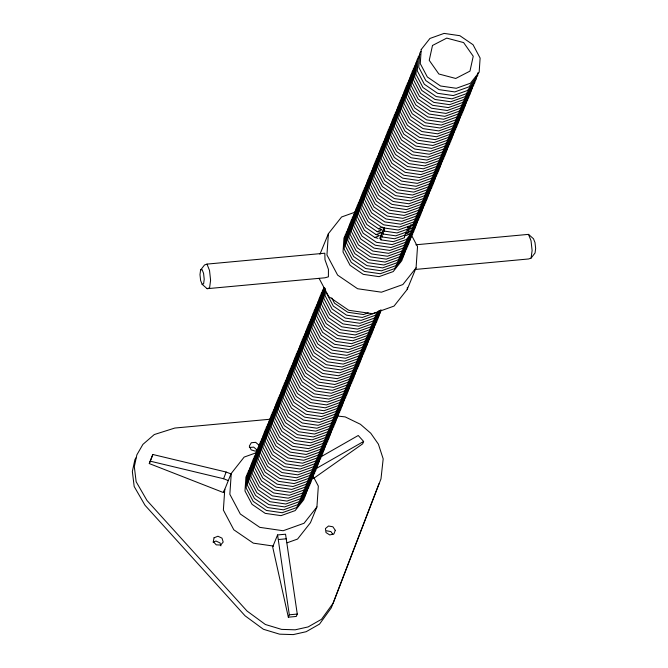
<?xml version="1.0" encoding="UTF-8"?>
<svg xmlns="http://www.w3.org/2000/svg" width="668" height="668" viewBox="0 0 668 668"><rect width="100%" height="100%" fill="white"/><g stroke="black" fill="none" stroke-linecap="round" stroke-linejoin="round"><path stroke-width="1" d="M224.782 489.235L223.371 510.068L233.817 529.799L253.322 543.151L273.604 546.098M304.015 497.526L303.882 499.539L295.164 510.594L281.019 515.654L265.238 513.366L252.053 504.332L244.981 490.98L245.933 476.894L247.803 474.522M305.284 493.602L305.076 496.625L296.358 507.68L282.222 512.74L266.44 510.452L253.247 501.417L246.183 488.066L247.135 473.979L248.997 471.608M306.412 491.698L306.27 493.71L297.561 504.766L283.416 509.826L267.634 507.538L254.441 498.503L247.377 485.152L248.329 471.065L249.573 469.479M307.672 487.774L307.472 490.796L298.755 501.852L284.61 506.912L268.828 504.616L255.635 495.589L248.571 482.238L249.523 468.151L250.767 466.565M308.8 485.87L308.666 487.882L299.949 498.938L285.804 503.998L270.022 501.701L256.829 492.675L249.765 479.323L250.717 465.229L251.961 463.65M309.994 482.956L309.86 484.968L301.143 496.023L286.998 501.084L271.216 498.787L258.023 489.761L250.959 476.409L251.911 462.314L253.782 459.951M323.638 287.432L322.686 301.527L329.75 314.87L342.943 323.905L358.724 326.201L372.869 321.141L381.587 310.077M311.263 479.031L311.054 482.054L302.337 493.109L288.192 498.169L272.41 495.873L259.226 486.847L252.153 473.495L253.105 459.4L254.976 457.037M324.631 287.541L323.88 298.613L330.944 311.956L344.137 320.991L359.918 323.287L374.063 318.227L380.292 310.328M312.457 476.117L312.248 479.14L303.531 490.195L289.394 495.255L273.613 492.959L260.42 483.933L253.356 470.581L254.308 456.486L255.552 454.908M325.55 288.651L325.074 295.699L332.146 309.042L345.331 318.077L361.112 320.364L375.257 315.304L378.998 310.57M313.584 474.205L313.442 476.217L304.733 487.281L290.588 492.341L274.807 490.045L261.614 481.018L254.55 467.667L255.502 453.572L256.746 451.994M314.778 471.291L314.645 473.303L305.927 484.367L291.782 489.427L276.001 487.131L262.808 478.096L255.744 464.753L256.696 450.658L257.94 449.08M315.972 468.377L315.839 470.389L307.121 481.453L292.976 486.513L277.195 484.216L264.002 475.182L256.938 461.839L257.89 447.744L259.76 445.372M317.166 465.462L317.033 467.475L308.315 478.53L294.171 483.59L278.389 481.302L265.196 472.268L258.132 458.924L259.084 444.83L260.954 442.458M318.436 461.546L318.227 464.561L309.509 475.616L295.365 480.676L279.583 478.388L266.398 469.353L259.326 456.002L260.278 441.915L261.53 440.337M319.563 459.634L319.421 461.646L310.704 472.702L296.567 477.762L280.785 475.474L267.592 466.439L260.52 453.088L261.48 439.001L262.724 437.423M287.106 542.8L297.561 539.059L310.445 522.71L316.924 506.92L318.327 486.087L313.108 476.217M320.757 456.72L320.615 458.732L311.906 469.788L297.761 474.848L281.979 472.56L268.786 463.525L261.722 450.174L262.674 436.087L263.918 434.509M322.018 452.795L321.817 455.818L313.1 466.874L298.955 471.934L283.174 469.646L269.981 460.611L262.916 447.259L263.868 433.173L265.739 430.802M323.145 450.892L323.011 452.904L314.294 463.959L300.149 469.019L284.368 466.732L271.175 457.697L264.111 444.345L265.062 430.259L266.933 427.887M324.406 446.967L324.205 449.99L315.488 461.045L301.343 466.105L285.562 463.809L272.369 454.783L265.305 441.431L266.256 427.345L267.501 425.758M325.533 445.063L325.399 447.076L316.682 458.131L302.537 463.191L286.756 460.895L273.571 451.869L266.499 438.517L267.45 424.422L268.703 422.844M326.736 442.149L326.594 444.162L317.876 455.217L303.74 460.277L287.95 457.981L274.765 448.954L267.693 435.603L268.653 421.508L270.515 419.145M327.996 438.225L327.788 441.247L319.079 452.303L304.934 457.363L289.152 455.067L275.959 446.04L268.895 432.689L269.847 418.594L271.709 416.231M329.124 436.313L328.99 438.333L320.273 449.389L306.128 454.449L290.346 452.152L277.153 443.126L270.089 429.775L271.041 415.68L272.285 414.102M330.384 432.396L330.184 435.411L321.467 446.475L307.322 451.535L291.54 449.238L278.347 440.212L271.283 426.86L272.235 412.766L273.479 411.187M331.512 430.484L331.378 432.497L322.661 443.56L308.516 448.62L292.734 446.324L279.541 437.29L272.477 423.946L273.429 409.851L274.673 408.273M332.706 427.57L332.572 429.582L323.855 440.646L309.71 445.706L293.928 443.41L280.744 434.375L273.671 421.032L274.623 406.937L276.494 404.566M333.908 424.656L333.766 426.668L325.049 437.724L310.912 442.784L295.122 440.496L281.938 431.461L274.865 418.118L275.826 404.023L277.688 401.652M335.169 420.74L334.96 423.754L326.251 434.81L312.106 439.87L296.325 437.582L283.132 428.547L276.068 415.195L277.02 401.109L278.264 399.531M336.296 418.828L336.163 420.84L327.445 431.895L313.3 436.955L297.519 434.668L284.326 425.633L277.262 412.281L278.214 398.195L279.458 396.617M337.49 415.913L337.357 417.926L328.639 428.981L314.494 434.041L298.713 431.753L285.52 422.719L278.456 409.367L279.408 395.281L280.652 393.702M338.751 411.989L338.551 415.012L329.833 426.067L315.688 431.127L299.907 428.839L286.714 419.805L279.65 406.453L280.602 392.366L282.472 389.995M339.878 410.085L339.745 412.098L331.027 423.153L316.882 428.213L301.101 425.925L287.916 416.89L280.844 403.539L281.796 389.452L283.666 387.081M341.148 406.161L340.939 409.183L332.221 420.239L318.085 425.299L302.295 423.003L289.11 413.976L282.038 400.625L282.998 386.538L284.242 384.952M342.275 404.257L342.133 406.269L333.424 417.325L319.279 422.385L303.497 420.089L290.304 411.062L283.24 397.71L284.192 383.616L285.436 382.038M343.469 401.343L343.335 403.355L334.618 414.411L320.473 419.471L304.691 417.174L291.498 408.148L284.434 394.796L285.386 380.702L286.63 379.123M344.73 397.418L344.529 400.441L335.812 411.496L321.667 416.556L305.886 414.26L292.693 405.234L285.628 391.882L286.58 377.787L288.451 375.424M345.857 395.506L345.723 397.527L337.006 408.582L322.861 413.642L307.08 411.346L293.887 402.32L286.822 388.968L287.774 374.873L289.645 372.51M347.118 391.59L346.917 394.604L338.2 405.668L324.055 410.728L308.274 408.432L295.089 399.406L288.017 386.054L288.968 371.959L290.213 370.381M348.253 389.678L348.111 391.69L339.394 402.754L325.258 407.814L309.468 405.518L296.283 396.483L289.211 383.14L290.171 369.045L291.415 367.467M349.447 386.764L349.306 388.776L340.596 399.84L326.452 404.9L310.67 402.604L297.477 393.569L290.413 380.226L291.365 366.131L292.609 364.553M350.642 383.849L350.508 385.862L341.791 396.917L327.646 401.977L311.864 399.689L298.671 390.655L291.607 377.311L292.559 363.217L294.429 360.845M351.902 379.933L351.702 382.948L342.985 394.003L328.84 399.063L313.058 396.775L299.865 387.741L292.801 374.389L293.753 360.303L295.623 357.931M353.096 377.011L352.896 380.034L344.179 391.089L330.034 396.149L314.252 393.861L301.059 384.826L293.995 371.475L294.947 357.388L296.191 355.81M354.224 375.107L354.09 377.119L345.373 388.175L331.228 393.235L315.446 390.947L302.253 381.912L295.189 368.561L296.141 354.474L297.385 352.896M355.418 372.193L355.284 374.205L346.567 385.261L332.422 390.321L316.64 388.033L303.456 378.998L296.383 365.646L297.344 351.56L299.206 349.189M356.62 369.279L356.478 371.291L347.769 382.346L333.624 387.407L317.843 385.119L304.65 376.084L297.586 362.732L298.538 348.646L300.4 346.274M357.881 365.354L357.681 368.377L348.963 379.432L334.818 384.492L319.037 382.196L305.844 373.17L298.78 359.818L299.732 345.732L300.976 344.145M359.008 363.45L358.875 365.463L350.157 376.518L336.012 381.578L320.231 379.282L307.038 370.256L299.974 356.904L300.926 342.809L302.17 341.231M360.202 360.536L360.069 362.549L351.351 373.604L337.206 378.664L321.425 376.368L308.232 367.342L301.168 353.99L302.12 339.895L303.364 338.317M361.463 356.612L361.263 359.635L352.545 370.69L338.4 375.75L322.619 373.454L309.426 364.427L302.362 351.076L303.314 336.981L305.184 334.618M362.59 354.7L362.457 356.72L353.739 367.776L339.594 372.836L323.813 370.54L310.628 361.513L303.556 348.162L304.516 334.067L306.378 331.704M363.86 350.784L363.651 353.798L354.942 364.862L340.797 369.922L325.015 367.625L311.822 358.599L304.758 345.247L305.71 331.153L306.954 329.575M364.987 348.871L364.853 350.884L356.136 361.947L341.991 367.008L326.209 364.711L313.016 355.677L305.952 342.333L306.904 328.238L308.148 326.66M366.181 345.957L366.047 347.97L357.33 359.033L343.185 364.093L327.404 361.797L314.21 352.762L307.146 339.419L308.098 325.324L309.342 323.746M367.375 343.043L367.241 345.055L358.524 356.111L344.379 361.171L328.598 358.883L315.405 349.848L308.34 336.505L309.292 322.41L311.163 320.039M368.569 340.129L368.435 342.141L359.718 353.197L345.573 358.257L329.792 355.969L316.599 346.934L309.534 333.582L310.486 319.496L312.357 317.125M369.838 336.204L369.629 339.227L360.912 350.282L346.767 355.343L330.986 353.055L317.801 344.02L310.729 330.668L311.68 316.582L312.933 315.004M370.965 334.301L370.824 336.313L362.114 347.368L347.97 352.428L332.188 350.141L318.995 341.106L311.931 327.754L312.883 313.668L314.127 312.09M372.159 331.386L372.018 333.399L363.308 344.454L349.164 349.514L333.382 347.226L320.189 338.192L313.125 324.84L314.077 310.754L315.321 309.175M373.354 328.472L373.22 330.485L364.503 341.54L350.358 346.6L334.576 344.312L321.383 335.278L314.319 321.926L315.271 307.839L317.141 305.468M374.614 324.548L374.414 327.57L365.697 338.626L351.552 343.686L335.77 341.39L322.577 332.363L315.513 319.012L316.465 304.925L317.709 303.339M375.808 321.634L375.608 324.656L366.891 335.712L352.746 340.772L336.964 338.476L323.771 329.449L316.707 316.098L317.659 302.003L318.903 300.425M376.936 319.73L376.802 321.742L368.085 332.798L353.94 337.858L338.158 335.561L324.974 326.535L317.901 313.183L318.853 299.089L320.106 297.51M378.205 315.805L377.996 318.828L369.279 329.883L355.142 334.944L339.361 332.647L326.168 323.621L319.104 310.269L320.055 296.174L321.918 293.811M379.332 313.893L379.19 315.914L370.481 326.969L356.336 332.029L340.555 329.733L327.362 320.707L320.298 307.355L321.25 293.26L323.112 290.897M380.593 309.977L380.393 312.991L371.675 324.055L357.53 329.115L341.749 326.819L328.556 317.793L321.492 304.441L322.444 290.346L323.688 288.768M402.044 258.516L401.911 260.528L393.193 271.584L379.048 276.644L363.267 274.356L350.074 265.321L343.01 251.97L343.962 237.883L345.832 235.512M403.305 254.591L403.105 257.614L394.387 268.67L380.242 273.73L364.461 271.442L351.268 262.407L344.204 249.055L345.156 234.969L346.4 233.391M404.432 252.688L404.299 254.7L395.581 265.755L381.436 270.816L365.655 268.528L352.462 259.493L345.398 246.141L346.35 232.055L347.594 230.477M405.626 249.774L405.493 251.786L396.775 262.841L382.63 267.901L366.849 265.613L353.664 256.579L346.592 243.227L347.544 229.141L348.796 227.563M406.829 246.859L406.687 248.872L397.969 259.927L383.833 264.987L368.051 262.699L354.858 253.665L347.794 240.313L348.746 226.227L350.608 223.855M408.023 243.945L407.881 245.958L399.172 257.013L385.027 262.073L369.245 259.777L356.052 250.75L348.988 237.399L349.94 223.312L351.802 220.941M409.284 240.021L409.083 243.043L400.366 254.099L386.221 259.159L370.439 256.863L357.246 247.836L350.182 234.485L351.134 220.39L352.378 218.812M410.411 238.117L410.277 240.129L401.56 251.185L387.415 256.245L371.633 253.949L358.44 244.922L351.376 231.571L352.328 217.476L353.572 215.898M411.605 235.203L411.471 237.215L402.754 248.271L388.609 253.331L372.827 251.034L359.635 242.008L352.57 228.656L353.522 214.562L354.766 212.983M412.799 232.28L412.665 234.301L403.948 245.356L389.803 250.416L374.022 248.12L360.837 239.094L353.764 225.742L354.716 211.647L356.587 209.284M414.068 228.373L413.859 231.387L405.15 242.451L391.005 247.511L375.224 245.214L362.031 236.18L354.967 222.836L355.919 208.742L357.781 206.37M415.262 225.458L415.062 228.473L406.344 239.528L392.2 244.588L376.418 242.3L363.225 233.266L356.161 219.922L357.113 205.827L358.357 204.249M416.389 223.546L416.256 225.559L409.4 234.251L405.192 235.821M417.65 219.63L417.45 222.644L410.595 231.337L406.386 232.907M418.778 217.718L418.644 219.73L411.789 228.423L407.589 229.992M420.047 213.793L419.838 216.816L412.983 225.508L408.783 227.078M421.174 211.89L421.032 213.902L412.323 224.957L398.178 230.017L382.397 227.73L369.204 218.695L362.139 205.343L363.091 191.257L364.336 189.67M422.368 208.975L422.234 210.988L413.517 222.043L399.372 227.103L383.591 224.807L370.398 215.781L363.334 202.429L364.285 188.343L365.53 186.756M423.562 206.053L423.428 208.065L414.711 219.121L400.566 224.181L384.785 221.893L371.592 212.858L364.528 199.507L365.479 185.42L367.35 183.049M424.756 203.139L424.623 205.151L415.905 216.207L401.76 221.267L385.979 218.97L372.786 209.944L365.722 196.592L366.674 182.506L368.544 180.135M426.017 199.214L425.817 202.237L417.099 213.292L402.954 218.352L387.173 216.056L373.98 207.03L366.916 193.678L367.868 179.583L369.112 178.005M427.144 197.31L427.011 199.323L418.293 210.378L404.148 215.438L388.367 213.142L375.182 204.116L368.11 190.764L369.062 176.669L370.314 175.091M428.347 194.396L428.205 196.409L419.487 207.464L405.351 212.524L389.561 210.228L376.376 201.202L369.304 187.85L370.264 173.755L371.508 172.177M429.541 191.474L429.399 193.495L420.69 204.55L406.545 209.61L390.763 207.314L377.57 198.287L370.506 184.936L371.458 170.841L373.32 168.478M430.802 187.558L430.601 190.572L421.884 201.636L407.739 206.696L391.957 204.4L378.764 195.373L371.7 182.022L372.652 167.927L374.523 165.555M431.996 184.644L431.795 187.658L423.078 198.722L408.933 203.782L393.151 201.486L379.958 192.451L372.894 179.107L373.846 165.013L375.09 163.435M433.123 182.731L432.989 184.744L424.272 195.808L410.127 200.868L394.345 198.571L381.152 189.537L374.088 176.193L375.04 162.099L376.284 160.52M434.317 179.817L434.183 181.83L425.466 192.885L411.321 197.945L395.539 195.657L382.355 186.623L375.282 173.279L376.234 159.184L377.478 157.606M435.519 176.903L435.377 178.915L426.66 189.971L412.523 195.031L396.734 192.743L383.549 183.708L376.476 170.357L377.437 156.27L379.299 153.899M436.78 172.987L436.571 176.001L427.862 187.057L413.717 192.117L397.936 189.829L384.743 180.794L377.679 167.443L378.631 153.356L380.493 150.985M437.907 171.075L437.774 173.087L429.056 184.143L414.911 189.203L399.13 186.915L385.937 177.88L378.873 164.528L379.825 150.442L381.069 148.864M439.101 168.161L438.968 170.173L430.25 181.228L416.106 186.288L400.324 184.001L387.131 174.966L380.067 161.614L381.019 147.528L382.263 145.95M440.295 165.246L440.162 167.259L431.445 178.314L417.3 183.374L401.518 181.086L388.325 172.052L381.261 158.7L382.213 144.614L383.457 143.027M441.49 162.332L441.356 164.345L432.639 175.4L418.494 180.46L402.712 178.164L389.527 169.138L382.455 155.786L383.407 141.699L385.277 139.328M442.759 158.408L442.55 161.431L433.833 172.486L419.696 177.546L403.906 175.25L390.722 166.223L383.649 152.872L384.609 138.777L385.853 137.199M443.953 155.494L443.744 158.516L435.035 169.572L420.89 174.632L405.109 172.336L391.916 163.309L384.851 149.958L385.803 135.863L387.048 134.285M445.08 153.59L444.946 155.602L436.229 166.658L422.084 171.718L406.303 169.422L393.11 160.395L386.046 147.043L386.997 132.949L388.242 131.371M446.274 150.667L446.14 152.688L437.423 163.743L423.278 168.804L407.497 166.507L394.304 157.481L387.24 144.129L388.191 130.035L390.062 127.671M447.468 147.753L447.335 149.766L438.617 160.829L424.472 165.889L408.691 163.593L395.498 154.567L388.434 141.215L389.386 127.12L391.256 124.749M448.729 143.837L448.529 146.851L439.811 157.915L425.666 162.975L409.885 160.679L396.692 151.644L389.628 138.301L390.58 124.206L391.824 122.628M449.856 141.925L449.723 143.937L441.005 155.001L426.86 160.061L411.079 157.765L397.894 148.73L390.822 135.387L391.782 121.292L393.026 119.714M451.059 139.011L450.917 141.023L442.208 152.079L428.063 157.139L412.281 154.851L399.088 145.816L392.024 132.473L392.976 118.378L394.22 116.8M452.253 136.097L452.119 138.109L443.402 149.164L429.257 154.224L413.475 151.937L400.282 142.902L393.218 129.55L394.17 115.464L396.041 113.092M453.514 132.18L453.313 135.195L444.596 146.25L430.451 151.31L414.669 149.022L401.476 139.988L394.412 126.636L395.364 112.55L397.235 110.178M454.641 130.268L454.507 132.281L445.79 143.336L431.645 148.396L415.863 146.108L402.67 137.074L395.606 123.722L396.558 109.636L397.802 108.057M455.835 127.354L455.701 129.367L446.984 140.422L432.839 145.482L417.057 143.194L403.864 134.159L396.8 120.808L397.752 106.721L398.996 105.143M457.029 124.44L456.895 126.452L448.178 137.508L434.033 142.568L418.251 140.28L405.067 131.245L397.994 117.894L398.946 103.807L400.199 102.221M458.231 121.526L458.089 123.538L449.38 134.594L435.235 139.654L419.454 137.357L406.261 128.331L399.197 114.979L400.149 100.893L402.011 98.522M459.492 117.601L459.292 120.624L450.574 131.679L436.429 136.74L420.648 134.443L407.455 125.417L400.391 112.065L401.343 97.971L403.213 95.608M460.619 115.698L460.486 117.71L451.768 128.765L437.623 133.825L421.842 131.529L408.649 122.503L401.585 109.151L402.537 95.056L403.781 93.478M461.813 112.783L461.68 114.796L452.962 125.851L438.818 130.911L423.036 128.615L409.843 119.589L402.779 106.237L403.731 92.142L404.975 90.564M463.007 109.861L462.874 111.882L454.156 122.937L440.012 127.997L424.23 125.701L411.037 116.675L403.973 103.323L404.925 89.228L407.422 86.072M464.202 106.947L464.068 108.959L455.351 120.023L441.206 125.083L425.424 122.787L412.239 113.76L405.167 100.409L406.119 86.314L407.989 83.943M465.471 103.031L465.262 106.045L456.553 117.109L442.408 122.169L426.627 119.873L413.434 110.838L406.369 97.495L407.321 83.4L408.565 81.822M466.665 100.117L466.456 103.131L457.747 114.195L443.602 119.255L427.821 116.958L414.628 107.924L407.563 94.58L408.515 80.486L409.76 78.907M467.792 98.204L467.658 100.217L458.941 111.272L444.796 116.332L429.015 114.044L415.822 105.01L408.758 91.666L409.709 77.572L410.954 75.993M468.986 95.29L468.852 97.303L460.135 108.358L445.99 113.418L430.209 111.13L417.016 102.095L409.952 88.744L410.904 74.657L412.774 72.286M470.247 91.374L470.047 94.388L461.329 105.444L447.184 110.504L431.403 108.216L418.21 99.181L411.146 85.83L412.098 71.743L413.968 69.372M471.374 89.462L471.241 91.474L462.523 102.53L448.378 107.59L432.597 105.302L419.412 96.267L412.34 82.915L413.292 68.829L414.544 67.251M472.577 86.548L472.435 88.56L463.717 99.615L449.581 104.676L433.799 102.388L420.606 93.353L413.542 80.001L414.494 65.915L415.738 64.337M473.771 83.634L473.629 85.646L464.92 96.701L450.775 101.761L434.993 99.474L421.8 90.439L414.736 77.087L415.688 63.001L416.932 61.414M474.965 80.719L474.831 82.732L466.114 93.787L451.969 98.847L436.187 96.551L422.994 87.525L415.93 74.173L416.882 60.087L418.752 57.715M476.376 76.436L476.175 79.45L467.458 90.506L453.313 95.566L437.532 93.278L424.339 84.243L417.275 70.892L418.226 56.805L420.097 54.434M477.87 72.787L477.67 75.81L468.953 86.865L454.808 91.925L439.026 89.629L425.833 80.603L418.769 67.251L419.721 53.164L420.965 51.578M355.217 212.115L341.599 216.975L328.397 233.675L326.944 254.951L337.624 275.107L357.58 288.735L381.461 292.192L402.871 284.551L416.072 267.851L417.525 246.576L411.212 234.668M319.079 278.322L328.79 296.642L348.746 310.278L372.627 313.735L394.036 306.086L407.238 289.394L407.371 287.365M200.575 270.089L199.982 274.631L200.625 280.518L202.137 284.301L207.122 288.693L324.949 277.796L328.406 276.819L328.422 269.338L324.982 259.735L324.823 253.205L206.996 264.102L204.517 264.987L200.575 270.089L202.062 269.555L203.573 273.337L204.216 279.224L203.623 283.766L202.137 284.301M414.937 269.48L528.63 258.967L531.11 258.073L532.104 250.5L531.027 240.68L528.505 234.368L415.847 244.789M149.29 463.575L152.838 454.49L226.151 472.034L230.969 473.921L223.488 492.575L149.29 463.575L152.838 454.49M150.267 461.179L223.58 478.731L226.151 472.034M223.488 492.575L224.59 489.711M379.023 483.632L331.27 607.847L319.538 624.087L306.161 631.711L293.244 634.6L279.575 634.166L263.417 629.281L245.064 615.812L145.014 505.275L134.184 486.504L132.347 471.508L134.894 459.659L135.905 457.906M319.947 254.274L328.397 233.675M384.192 227.454L379.708 238.392L380.96 239.87L393.394 241.674L404.541 237.691L404.499 235.052M277.579 534.943L272.669 546.908L288.325 617.19L296.291 616.455L297.268 614.059L285.545 534.208L277.579 534.943L289.311 614.802L288.325 617.19M407.238 289.394L416.072 267.851M319.905 457.388L358.248 435.494L363.634 441.448L362.657 443.844L313.442 478.538M531.11 258.073L535.051 252.972L535.653 248.438L535.001 242.551L533.498 238.768L528.505 234.368M363.141 192.584L361.897 194.171L360.945 208.257L368.01 221.609L378.38 228.715L381.57 229.592M362.565 194.714L360.695 197.085L359.743 211.172L366.815 224.523L377.186 231.629L382.096 232.556L383.349 234.042L395.782 235.846L406.929 231.863L406.895 229.224M360.745 198.421L359.501 199.999L358.549 214.086L365.613 227.437L375.992 234.543L379.182 235.42M359.551 201.335L358.307 202.913L357.355 217L364.419 230.351L374.79 237.457L377.988 238.334M316.924 506.92L304.04 523.261L283.132 530.743L259.802 527.353L240.296 514.001L229.85 494.27L231.262 473.437L244.146 457.087L256.504 452.67M257.163 450.174L255.41 451.209L251.135 449.848L249.314 446.082L251.318 442.734L255.635 442.333L259.025 445.18M315.488 468.944L363.634 441.448M213.067 542.182L215.964 541.022L220.031 542.925L220.933 545.865M378.38 228.715L382.58 227.12M377.186 231.629L381.386 230.034M375.992 234.543L382.096 232.556L382.154 236.956L394.588 238.76L405.735 234.777L405.701 232.138M374.79 237.457L378.998 235.871M207.122 288.693L209.602 287.808L210.595 280.234L209.518 270.415L206.996 264.102M368.218 312.849L363.509 314.536L347.727 312.248L334.534 303.214L331.704 297.878M376.451 312.39L362.315 317.45L346.533 315.162L333.34 306.128L326.276 292.776M405.351 233.015L410.595 231.337L407.405 230.435M269.922 419.253L174.824 428.046L154.283 434.551L142.902 444.387L136.857 454.866L134.318 466.723L136.147 481.72L146.977 500.482L247.026 611.028L265.38 624.496L281.537 629.381L295.206 629.815L308.123 626.926L321.5 619.303L333.232 603.054L380.985 478.847L383.181 458.874L378.397 444.153L370.782 433.24L360.403 424.272L345.189 416.899L336.989 415.98M249.356 447.518L253.673 447.117L257.055 449.965M278.598 539.51L286.555 538.775M289.311 614.802L297.268 614.059M383.349 234.042L383.298 229.642L384.551 231.128L396.984 232.932L408.123 228.949L408.09 226.31M380.443 232.322L382.096 232.556M326.543 530.801L330.927 531.586L332.848 534.417M407.856 227.654L411.789 228.423L408.599 227.521M406.211 233.357L409.4 234.251M410.586 224.832L412.983 225.508M223.58 478.731L228.398 480.609M382.154 236.956L380.902 235.47L380.96 239.87M384.501 227.613L384.551 231.128M421.216 49.515L420.264 63.61L427.328 76.962L440.521 85.988L456.302 88.285L470.447 83.224L479.165 72.161L480.117 58.074L473.044 44.723L459.86 35.696L444.078 33.4L429.933 38.46L421.216 49.515M214.061 537.782L213.301 541.614L216.223 544.846L220.632 545.046L223.196 542.057L221.993 538.141L217.927 536.237L214.061 537.782M432.497 45.466L429.232 60.329L438.851 73.998L455.726 78.465L469.971 71.117L473.236 56.254L463.617 42.585L446.742 38.109L432.497 45.466M335.294 530.334L333.9 533.966L329.758 534.951L325.992 532.555L325.433 528.572L328.506 526.008L332.889 526.793L335.294 530.334"/></g></svg>
